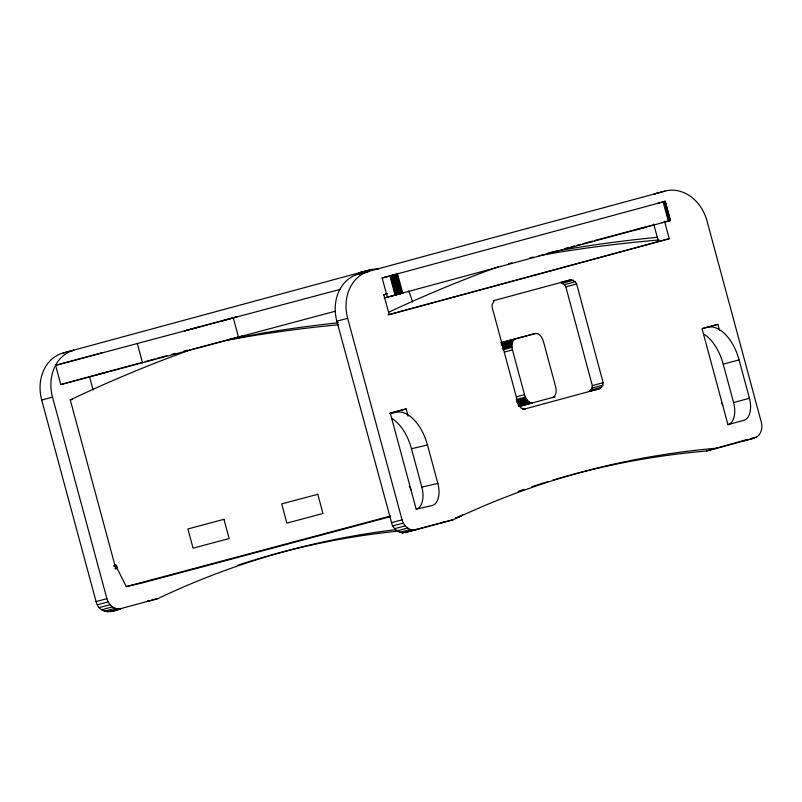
<?xml version="1.0" encoding="UTF-8"?>
<svg xmlns="http://www.w3.org/2000/svg" width="802" height="802" viewBox="0 0 802 802"><rect width="100%" height="100%" fill="white"/><g stroke="black" fill="none" stroke-linecap="round" stroke-linejoin="round"><path stroke-width="1.2" d="M518.934 406.514L532.518 402.825C528.037 403.326 525.581 398.263 524.518 394.674L512.428 349.883C511.556 346.263 511.125 340.649 515.255 338.845L535.696 333.381M599.996 388.589L589.169 391.476L592.016 388.078L592.317 385.592L565.821 286.835L564.518 284.65L560.508 282.535L571.325 279.647L575.345 281.763L576.638 283.948L603.144 382.704L602.833 385.191L599.996 388.589L522.844 409.511L525.22 408.91L520.979 408.058L518.212 403.947L492.248 307.717L492.097 304.329L494.493 300.479M459.105 516.939L455.496 517.902L459.105 516.939L463.195 514.443M664.918 191.107L358.193 274.214A39.759 32.852 75 0 0 336.85 321.201L392.479 525.962L396.769 530.954L402.393 532.989L453.06 519.766A1118.99 924.395 75 0 1 717.259 448.138L754.251 438.113C760.687 436.188 763.063 428.438 761.369 422.443L706.983 220.901A39.759 32.852 75 0 0 664.918 191.107L654.101 193.994A39.759 32.852 75 0 1 658.322 193.202M571.124 474.934A1118.99 924.395 75 0 1 706.442 451.025L746.04 439.827M189.894 350.043L170.355 357.221A4154.641 2341.249 74.8 0 0 70.275 399.877L115.849 568.788M498.202 266.795L482.112 272.7A4154.641 2341.359 74.8 0 0 388.769 312.189M382.163 278.013L397.551 273.883L402.724 293.071L387.346 297.201L382.163 278.013L665.249 201.302L670.332 220.53L384.098 298.043M107.247 611.816L120.932 608.618C111.839 613.299 98.857 613.56 96.08 601.58L41.704 400.028A39.759 32.852 75 0 1 63.047 353.04L369.772 269.933A39.759 32.852 75 0 1 378.333 269.011M335.537 311.166L60.772 384.549L55.599 365.351L102.836 352.549M200.209 326.645L184.36 330.945L237.011 316.82L221.162 321.111M383.486 294.825L386.975 293.873M387.336 293.823L383.847 294.765L389.201 314.605L669.249 238.685L664.527 221.182M60.772 384.549L142.746 362.243M145.162 361.582L154.816 358.965M157.232 358.314L166.886 355.697M171.718 354.384L175.337 353.401M183.788 351.116L187.407 350.133M228.6 339.697L242.194 336.018M547.154 253.342L553.941 251.497M388.038 314.875L669.249 238.685M493.28 300.76L571.325 279.647M501.661 342.524L515.255 338.845M501.481 342.925L513.942 339.547M502.052 343.196L513.38 340.128M501.571 343.918L512.889 340.85M501.17 344.78L512.498 341.712M501.992 345.441L512.187 342.675M502.914 346.203L511.977 343.747M502.804 347.346L511.856 344.89M502.794 348.559L511.856 346.103M502.884 349.812L511.947 347.356M504.508 352.038L512.428 349.883M389.652 413.311L406.133 408.89L408.078 416.088M702.542 328.489L717.89 324.369L719.514 330.374M406.133 408.89L390.283 413.19L416.178 509.16L432.208 505.501A19.88 11.208 74.8 0 0 437.852 483.416L427.486 445.03A39.759 22.406 74.8 0 0 395.486 412.418L389.762 413.722M717.89 324.369L702.041 328.67L727.935 424.649L743.785 420.348A19.88 11.208 74.8 0 0 749.429 398.263L739.073 359.867A39.759 22.406 74.8 0 0 707.063 327.266M516.588 396.82L524.518 394.674M516.308 399.566L525.37 397.11M516.859 400.699L525.922 398.243M516.348 402.043L526.533 399.286M518.152 402.674L527.215 400.218M517.741 403.797L527.937 401.04M518.493 404.489L528.688 401.722M518.142 405.331L529.46 402.263M518.924 405.722L530.252 402.654M518.573 406.253L531.024 402.875M555.014 396.88L552.748 397.491C556.879 395.687 556.448 390.073 555.565 386.444L543.485 341.662C542.413 338.073 539.967 333.01 535.485 333.502L500.608 342.825M703.424 333.812A39.759 22.406 74.8 0 1 723.224 364.168L739.073 359.867M115.217 568.919L117.483 568.307M727.935 424.649A19.88 11.208 74.8 0 0 733.579 402.554L749.429 398.263M110.105 611.505L157.914 598.593A1118.99 924.395 75 0 1 395.647 529.691M405.251 532.678L453.06 519.766M55.599 365.351L339.948 289.412M369.772 269.933L358.955 272.82A39.759 32.852 75 0 1 363.176 272.028M63.047 353.04L73.874 350.153A39.759 32.852 75 0 0 52.521 397.13L106.907 598.683C108.33 603.816 112.541 608.487 118.074 608.918M358.193 274.214L369.02 271.327A39.759 32.852 75 0 0 347.667 318.304L402.053 519.856C403.596 525.881 409.551 531.375 416.078 529.791M665.239 201.302L656.928 203.518M662.111 222.715L670.422 220.5L665.129 201.332M564.979 248.48L568.578 247.517M570.974 246.876L574.573 245.913M576.979 245.272L580.578 244.319M582.974 243.678L592.568 241.111M594.974 240.47L652.638 225.101M508.418 263.718L511.977 262.765M529.781 258.013L533.34 257.061M635.435 229.903L646.262 227.016M97.192 374.634L108.019 371.737M392.368 295.798L403.195 292.91M189.533 350.143L226.334 340.309M41.704 400.028L52.521 397.13M336.85 321.201L347.667 318.304M562.653 283.146L573.48 280.249M564.518 284.65L575.345 281.763M565.821 286.835L576.638 283.948M592.317 385.592L603.144 382.704M519.074 406.484L554.162 397.05M592.016 388.078L602.833 385.191M590.904 390.143L601.731 387.256M114.486 564.678L116.982 568.077L126.285 586.583L390.454 516.037M389.592 516.889L142.315 582.924L126.285 586.583M96.08 601.58L106.907 598.683M391.226 522.744L402.053 519.856M97.333 604.788L108.16 601.901M392.479 525.962L403.306 523.074M99.227 607.585L110.054 604.698M394.373 528.759L405.2 525.871M101.623 609.781L112.44 606.893M396.769 530.954L407.586 528.067M459.315 516.398L461.721 515.756M750.852 438.534L756.867 436.93M104.36 611.224L115.177 608.337M399.506 532.398L410.333 529.51M743.424 441L754.251 438.113M706.442 451.025L717.259 448.138M402.393 532.989L413.22 530.092M157.914 598.593L147.087 601.48A1118.99 924.395 75 0 1 149.282 600.447M229.412 339.627L262.495 333.131A4153.748 2340.737 74.8 0 1 338.354 322.725M70.275 399.877L72.561 399.356M391.667 418.333A39.759 22.406 74.8 0 1 411.466 448.689L427.486 445.03M416.178 509.16A19.88 11.208 74.8 0 0 421.822 487.075L437.852 483.416M113.884 565.5L116.17 564.979M113.804 566.262L116.1 565.741M114.947 566.813L117.232 566.292M115.137 568.488L117.423 567.966M225.974 340.409L246.475 336.78A4153.748 2340.737 74.8 0 1 338.354 324.75M553.581 251.597L574.102 248.069A4154.571 2341.208 74.8 0 1 657.46 237.272M538.944 255.688L558.252 252.359A4154.571 2341.208 74.8 0 1 658.913 239.988M409.2 486.273L409.652 486.894M721.409 402.383L722.752 405.451M410.063 487.596L411.005 489.962M723.224 364.168L733.579 402.554M664.938 201.392L670.121 220.58M664.627 201.472L669.81 220.67M664.216 201.583L669.399 220.781M663.715 201.723L668.898 220.921M663.134 201.883L668.307 221.081M653.71 224.069L658.432 241.572M412.489 302.143L411.837 299.727A39.759 32.852 75 0 0 408.539 290.996M396.779 274.094L401.962 293.281M395.977 274.304L401.15 293.502M395.145 274.535L400.328 293.722M394.303 274.755L399.486 293.953M393.481 274.976L398.654 294.174M392.669 275.196L397.842 294.394M391.887 275.407L397.07 294.605M391.165 275.607L396.338 294.795M390.494 275.788L395.667 294.976M389.892 275.938L395.075 295.136M411.466 448.689L421.822 487.075M233.312 317.943L238.485 337.131M137.332 343.577L142.505 362.765M89.644 377.09L93.112 389.932M442.243 522.653A1118.99 924.395 75 0 1 444.428 521.611M518.182 491.365A1118.99 924.395 75 0 1 523.876 489.4M531.876 486.714A1118.99 924.395 75 0 1 547.966 481.601M552.578 480.208A1118.99 924.395 75 0 1 569.961 475.245M237.883 565.159A1118.99 924.395 75 0 1 253.973 560.077M255.126 559.736A1118.99 924.395 75 0 1 398.033 531.104M223.969 519.335L187.889 528.979L193.071 548.167L229.151 538.533L223.969 519.335M317.792 494.283L281.702 503.917L286.895 523.115L322.975 513.481L317.782 494.283"/></g></svg>
